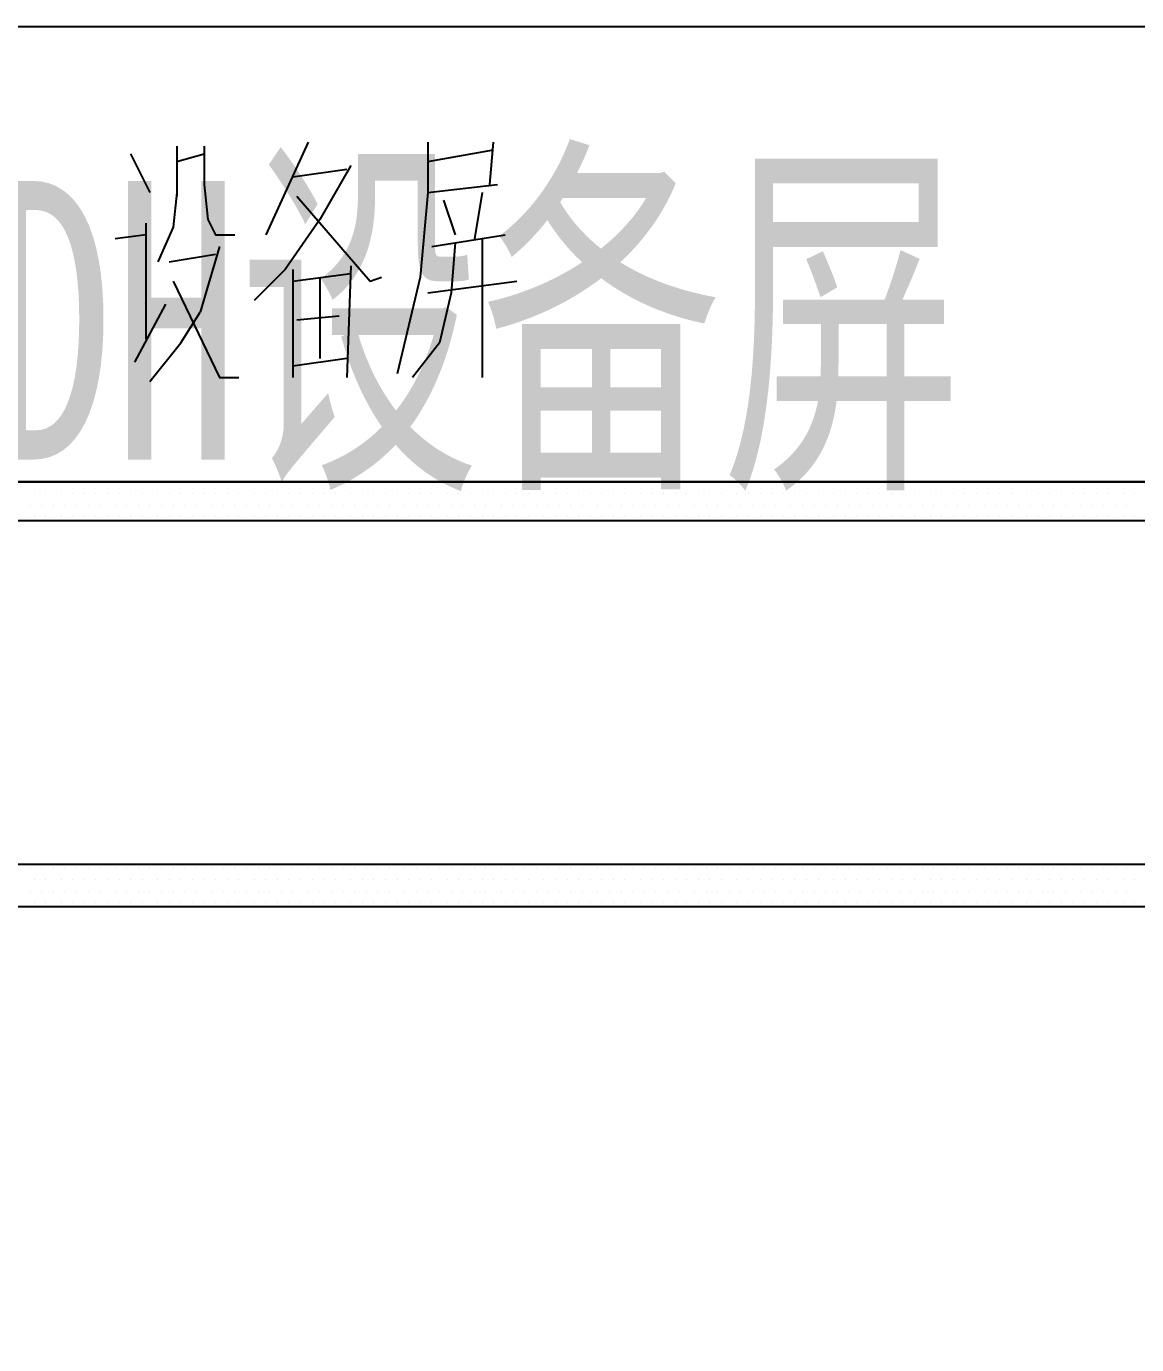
# Model space of a CAD drawing. Header units: metres. Extents: x 17 to 1264, y 17 to 859.
# Drawn here: x 194.83 to 236.23, y 711.58 to 760.75 of the extents above; entities that cross this region are included whole.
import ezdxf

# ---------------------------------------------------------------- set-up
doc = ezdxf.new("R2010")
doc.units = ezdxf.units.M
for name, color, linetype in [('LINES', 7, 'Continuous'), ('POLYLINES', 4, 'Continuous'), ('RECTS', 7, 'Continuous'), ('TEXTS', 3, 'Continuous')]:
    doc.layers.add(name, color=color, linetype=linetype)

msp = doc.modelspace()

# ---------------------------------------------------------------- linework, layer by layer
at = {"layer": 'LINES'}
for p, q in [((205.338, 756.432), (204.618, 754.848)), ((212.106, 754.848), (212.25, 756.432)), ((198.714, 756), (199.434, 754.56)), ((200.442, 756.288), (200.442, 754.416)), ((200.442, 755.712), (201.45, 756)), ((209.802, 755.712), (212.25, 756.144)), ((204.762, 755.136), (206.778, 755.424)), ((204.618, 754.848), (203.754, 752.976)), ((209.802, 754.56), (212.394, 754.848)), ((211.818, 754.56), (211.53, 752.832)), ((210.378, 754.272), (210.81, 752.976)), ((199.29, 749.088), (199.29, 753.408)), ((199.29, 752.976), (198.138, 752.832)), ((209.946, 752.544), (212.682, 752.976)), ((202.026, 752.544), (201.306, 750.096)), ((211.818, 752.832), (211.818, 747.648)), ((200.154, 751.968), (201.882, 752.256)), ((204.762, 751.68), (204.762, 747.648)), ((204.762, 751.248), (206.922, 751.536)), ((206.922, 751.824), (206.778, 747.648)), ((205.77, 751.392), (205.77, 748.368)), ((209.802, 750.816), (213.114, 751.248)), ((200.01, 750.384), (198.858, 748.224)), ((204.906, 749.808), (206.49, 749.952)), ((206.778, 748.368), (204.762, 748.08)), ((195.114, 743.328), (195.114, 743.328)), ((195.546, 743.328), (195.546, 743.328)), ((196.122, 743.328), (196.122, 743.328)), ((196.554, 743.328), (196.554, 743.328)), ((196.986, 743.328), (196.986, 743.328)), ((197.418, 743.328), (197.418, 743.328)), ((197.85, 743.328), (197.85, 743.328)), ((198.282, 743.328), (198.282, 743.328)), ((198.714, 743.328), (198.714, 743.328)), ((199.146, 743.328), (199.146, 743.328)), ((199.722, 743.328), (199.722, 743.328)), ((200.154, 743.328), (200.154, 743.328)), ((200.586, 743.328), (200.586, 743.328)), ((201.018, 743.328), (201.018, 743.328)), ((201.45, 743.328), (201.45, 743.328)), ((201.882, 743.328), (201.882, 743.328)), ((202.314, 743.328), (202.314, 743.328)), ((202.746, 743.328), (202.746, 743.328)), ((203.322, 743.328), (203.322, 743.328)), ((203.754, 743.328), (203.754, 743.328)), ((204.186, 743.328), (204.186, 743.328)), ((204.618, 743.328), (204.618, 743.328)), ((205.05, 743.328), (205.05, 743.328)), ((205.482, 743.328), (205.482, 743.328)), ((205.914, 743.328), (205.914, 743.328)), ((206.346, 743.328), (206.346, 743.328)), ((206.922, 743.328), (206.922, 743.328)), ((207.354, 743.328), (207.354, 743.328)), ((207.786, 743.328), (207.786, 743.328)), ((208.218, 743.328), (208.218, 743.328)), ((208.65, 743.328), (208.65, 743.328)), ((209.082, 743.328), (209.082, 743.328)), ((209.514, 743.328), (209.514, 743.328)), ((209.946, 743.328), (209.946, 743.328)), ((210.522, 743.328), (210.522, 743.328)), ((210.954, 743.328), (210.954, 743.328)), ((211.386, 743.328), (211.386, 743.328)), ((211.818, 743.328), (211.818, 743.328)), ((212.25, 743.328), (212.25, 743.328)), ((212.682, 743.328), (212.682, 743.328)), ((213.114, 743.328), (213.114, 743.328)), ((213.546, 743.328), (213.546, 743.328)), ((214.122, 743.328), (214.122, 743.328)), ((214.554, 743.328), (214.554, 743.328)), ((214.986, 743.328), (214.986, 743.328)), ((215.418, 743.328), (215.418, 743.328)), ((215.85, 743.328), (215.85, 743.328)), ((216.282, 743.328), (216.282, 743.328)), ((216.714, 743.328), (216.714, 743.328)), ((217.146, 743.328), (217.146, 743.328)), ((217.722, 743.328), (217.722, 743.328)), ((218.154, 743.328), (218.154, 743.328)), ((218.586, 743.328), (218.586, 743.328)), ((219.018, 743.328), (219.018, 743.328)), ((219.45, 743.328), (219.45, 743.328)), ((219.882, 743.328), (219.882, 743.328)), ((220.314, 743.328), (220.314, 743.328)), ((220.746, 743.328), (220.746, 743.328)), ((221.322, 743.328), (221.322, 743.328)), ((221.754, 743.328), (221.754, 743.328)), ((222.186, 743.328), (222.186, 743.328)), ((222.618, 743.328), (222.618, 743.328)), ((223.05, 743.328), (223.05, 743.328)), ((223.482, 743.328), (223.482, 743.328)), ((223.914, 743.328), (223.914, 743.328)), ((224.346, 743.328), (224.346, 743.328)), ((224.922, 743.328), (224.922, 743.328)), ((225.354, 743.328), (225.354, 743.328)), ((225.786, 743.328), (225.786, 743.328)), ((226.218, 743.328), (226.218, 743.328)), ((226.65, 743.328), (226.65, 743.328)), ((227.082, 743.328), (227.082, 743.328)), ((227.514, 743.328), (227.514, 743.328)), ((227.946, 743.328), (227.946, 743.328)), ((228.522, 743.328), (228.522, 743.328)), ((228.954, 743.328), (228.954, 743.328)), ((229.386, 743.328), (229.386, 743.328)), ((229.818, 743.328), (229.818, 743.328)), ((230.25, 743.328), (230.25, 743.328)), ((230.682, 743.328), (230.682, 743.328)), ((231.114, 743.328), (231.114, 743.328)), ((231.546, 743.328), (231.546, 743.328)), ((232.122, 743.328), (232.122, 743.328)), ((232.554, 743.328), (232.554, 743.328)), ((232.986, 743.328), (232.986, 743.328)), ((233.418, 743.328), (233.418, 743.328)), ((233.85, 743.328), (233.85, 743.328)), ((234.282, 743.328), (234.282, 743.328)), ((234.714, 743.328), (234.714, 743.328)), ((235.146, 743.328), (235.146, 743.328)), ((235.722, 743.328), (235.722, 743.328)), ((236.154, 743.328), (236.154, 743.328)), ((194.97, 742.896), (194.97, 742.896)), ((195.402, 742.896), (195.402, 742.896)), ((195.834, 742.896), (195.834, 742.896)), ((196.266, 742.896), (196.266, 742.896)), ((196.698, 742.896), (196.698, 742.896)), ((197.13, 742.896), (197.13, 742.896)), ((197.562, 742.896), (197.562, 742.896)), ((198.138, 742.896), (198.138, 742.896)), ((198.57, 742.896), (198.57, 742.896)), ((199.002, 742.896), (199.002, 742.896)), ((199.434, 742.896), (199.434, 742.896)), ((199.866, 742.896), (199.866, 742.896)), ((200.298, 742.896), (200.298, 742.896)), ((200.73, 742.896), (200.73, 742.896)), ((201.162, 742.896), (201.162, 742.896)), ((201.738, 742.896), (201.738, 742.896)), ((202.17, 742.896), (202.17, 742.896)), ((202.602, 742.896), (202.602, 742.896)), ((203.034, 742.896), (203.034, 742.896)), ((203.466, 742.896), (203.466, 742.896)), ((203.898, 742.896), (203.898, 742.896)), ((204.33, 742.896), (204.33, 742.896)), ((204.762, 742.896), (204.762, 742.896)), ((205.338, 742.896), (205.338, 742.896)), ((205.77, 742.896), (205.77, 742.896)), ((206.202, 742.896), (206.202, 742.896)), ((206.634, 742.896), (206.634, 742.896)), ((207.066, 742.896), (207.066, 742.896)), ((207.498, 742.896), (207.498, 742.896)), ((207.93, 742.896), (207.93, 742.896)), ((208.362, 742.896), (208.362, 742.896)), ((208.938, 742.896), (208.938, 742.896)), ((209.37, 742.896), (209.37, 742.896)), ((209.802, 742.896), (209.802, 742.896)), ((210.234, 742.896), (210.234, 742.896)), ((210.666, 742.896), (210.666, 742.896)), ((211.098, 742.896), (211.098, 742.896)), ((211.53, 742.896), (211.53, 742.896)), ((211.962, 742.896), (211.962, 742.896)), ((212.538, 742.896), (212.538, 742.896)), ((212.97, 742.896), (212.97, 742.896)), ((213.402, 742.896), (213.402, 742.896)), ((213.834, 742.896), (213.834, 742.896)), ((214.266, 742.896), (214.266, 742.896)), ((214.698, 742.896), (214.698, 742.896)), ((215.13, 742.896), (215.13, 742.896)), ((215.562, 742.896), (215.562, 742.896)), ((216.138, 742.896), (216.138, 742.896)), ((216.57, 742.896), (216.57, 742.896)), ((217.002, 742.896), (217.002, 742.896)), ((217.434, 742.896), (217.434, 742.896)), ((217.866, 742.896), (217.866, 742.896)), ((218.298, 742.896), (218.298, 742.896)), ((218.73, 742.896), (218.73, 742.896)), ((219.162, 742.896), (219.162, 742.896)), ((219.738, 742.896), (219.738, 742.896)), ((220.17, 742.896), (220.17, 742.896)), ((220.602, 742.896), (220.602, 742.896)), ((221.034, 742.896), (221.034, 742.896)), ((221.466, 742.896), (221.466, 742.896)), ((221.898, 742.896), (221.898, 742.896)), ((222.33, 742.896), (222.33, 742.896)), ((222.762, 742.896), (222.762, 742.896)), ((223.338, 742.896), (223.338, 742.896)), ((223.77, 742.896), (223.77, 742.896)), ((224.202, 742.896), (224.202, 742.896)), ((224.634, 742.896), (224.634, 742.896)), ((225.066, 742.896), (225.066, 742.896)), ((225.498, 742.896), (225.498, 742.896)), ((225.93, 742.896), (225.93, 742.896)), ((226.362, 742.896), (226.362, 742.896)), ((226.938, 742.896), (226.938, 742.896)), ((227.37, 742.896), (227.37, 742.896)), ((227.802, 742.896), (227.802, 742.896)), ((228.234, 742.896), (228.234, 742.896)), ((228.666, 742.896), (228.666, 742.896)), ((229.098, 742.896), (229.098, 742.896)), ((229.53, 742.896), (229.53, 742.896)), ((229.962, 742.896), (229.962, 742.896)), ((230.538, 742.896), (230.538, 742.896)), ((230.97, 742.896), (230.97, 742.896)), ((231.402, 742.896), (231.402, 742.896)), ((231.834, 742.896), (231.834, 742.896)), ((232.266, 742.896), (232.266, 742.896)), ((232.698, 742.896), (232.698, 742.896)), ((233.13, 742.896), (233.13, 742.896)), ((233.562, 742.896), (233.562, 742.896)), ((234.138, 742.896), (234.138, 742.896)), ((234.57, 742.896), (234.57, 742.896)), ((235.002, 742.896), (235.002, 742.896)), ((235.434, 742.896), (235.434, 742.896)), ((235.866, 742.896), (235.866, 742.896)), ((195.114, 742.464), (195.114, 742.464)), ((195.546, 742.464), (195.546, 742.464)), ((196.122, 742.464), (196.122, 742.464)), ((196.554, 742.464), (196.554, 742.464)), ((196.986, 742.464), (196.986, 742.464)), ((197.418, 742.464), (197.418, 742.464)), ((197.85, 742.464), (197.85, 742.464)), ((198.282, 742.464), (198.282, 742.464)), ((198.714, 742.464), (198.714, 742.464)), ((199.146, 742.464), (199.146, 742.464)), ((199.722, 742.464), (199.722, 742.464)), ((200.154, 742.464), (200.154, 742.464)), ((200.586, 742.464), (200.586, 742.464)), ((201.018, 742.464), (201.018, 742.464)), ((201.45, 742.464), (201.45, 742.464)), ((201.882, 742.464), (201.882, 742.464)), ((202.314, 742.464), (202.314, 742.464)), ((202.746, 742.464), (202.746, 742.464)), ((203.322, 742.464), (203.322, 742.464)), ((203.754, 742.464), (203.754, 742.464)), ((204.186, 742.464), (204.186, 742.464)), ((204.618, 742.464), (204.618, 742.464)), ((205.05, 742.464), (205.05, 742.464)), ((205.482, 742.464), (205.482, 742.464)), ((205.914, 742.464), (205.914, 742.464)), ((206.346, 742.464), (206.346, 742.464)), ((206.922, 742.464), (206.922, 742.464)), ((207.354, 742.464), (207.354, 742.464)), ((207.786, 742.464), (207.786, 742.464)), ((208.218, 742.464), (208.218, 742.464)), ((208.65, 742.464), (208.65, 742.464)), ((209.082, 742.464), (209.082, 742.464)), ((209.514, 742.464), (209.514, 742.464)), ((209.946, 742.464), (209.946, 742.464)), ((210.522, 742.464), (210.522, 742.464)), ((210.954, 742.464), (210.954, 742.464)), ((211.386, 742.464), (211.386, 742.464)), ((211.818, 742.464), (211.818, 742.464)), ((212.25, 742.464), (212.25, 742.464)), ((212.682, 742.464), (212.682, 742.464)), ((213.114, 742.464), (213.114, 742.464)), ((213.546, 742.464), (213.546, 742.464)), ((214.122, 742.464), (214.122, 742.464)), ((214.554, 742.464), (214.554, 742.464)), ((214.986, 742.464), (214.986, 742.464)), ((215.418, 742.464), (215.418, 742.464)), ((215.85, 742.464), (215.85, 742.464)), ((216.282, 742.464), (216.282, 742.464)), ((216.714, 742.464), (216.714, 742.464)), ((217.146, 742.464), (217.146, 742.464)), ((217.722, 742.464), (217.722, 742.464)), ((218.154, 742.464), (218.154, 742.464)), ((218.586, 742.464), (218.586, 742.464)), ((219.018, 742.464), (219.018, 742.464)), ((219.45, 742.464), (219.45, 742.464)), ((219.882, 742.464), (219.882, 742.464)), ((220.314, 742.464), (220.314, 742.464)), ((220.746, 742.464), (220.746, 742.464)), ((221.322, 742.464), (221.322, 742.464)), ((221.754, 742.464), (221.754, 742.464)), ((222.186, 742.464), (222.186, 742.464)), ((222.618, 742.464), (222.618, 742.464)), ((223.05, 742.464), (223.05, 742.464)), ((223.482, 742.464), (223.482, 742.464)), ((223.914, 742.464), (223.914, 742.464)), ((224.346, 742.464), (224.346, 742.464)), ((224.922, 742.464), (224.922, 742.464)), ((225.354, 742.464), (225.354, 742.464)), ((225.786, 742.464), (225.786, 742.464)), ((226.218, 742.464), (226.218, 742.464)), ((226.65, 742.464), (226.65, 742.464)), ((227.082, 742.464), (227.082, 742.464)), ((227.514, 742.464), (227.514, 742.464)), ((227.946, 742.464), (227.946, 742.464)), ((228.522, 742.464), (228.522, 742.464)), ((228.954, 742.464), (228.954, 742.464)), ((229.386, 742.464), (229.386, 742.464)), ((229.818, 742.464), (229.818, 742.464)), ((230.25, 742.464), (230.25, 742.464)), ((230.682, 742.464), (230.682, 742.464)), ((231.114, 742.464), (231.114, 742.464)), ((231.546, 742.464), (231.546, 742.464)), ((232.122, 742.464), (232.122, 742.464)), ((232.554, 742.464), (232.554, 742.464)), ((232.986, 742.464), (232.986, 742.464)), ((233.418, 742.464), (233.418, 742.464)), ((233.85, 742.464), (233.85, 742.464)), ((234.282, 742.464), (234.282, 742.464)), ((234.714, 742.464), (234.714, 742.464)), ((235.146, 742.464), (235.146, 742.464)), ((235.722, 742.464), (235.722, 742.464)), ((236.154, 742.464), (236.154, 742.464)), ((194.97, 729.36), (194.97, 729.36)), ((195.402, 729.36), (195.402, 729.36)), ((195.834, 729.36), (195.834, 729.36)), ((196.266, 729.36), (196.266, 729.36)), ((196.698, 729.36), (196.698, 729.36)), ((197.13, 729.36), (197.13, 729.36)), ((197.562, 729.36), (197.562, 729.36)), ((198.138, 729.36), (198.138, 729.36)), ((198.57, 729.36), (198.57, 729.36)), ((199.002, 729.36), (199.002, 729.36)), ((199.434, 729.36), (199.434, 729.36)), ((199.866, 729.36), (199.866, 729.36)), ((200.298, 729.36), (200.298, 729.36)), ((200.73, 729.36), (200.73, 729.36)), ((201.162, 729.36), (201.162, 729.36)), ((201.738, 729.36), (201.738, 729.36)), ((202.17, 729.36), (202.17, 729.36)), ((202.602, 729.36), (202.602, 729.36)), ((203.034, 729.36), (203.034, 729.36)), ((203.466, 729.36), (203.466, 729.36)), ((203.898, 729.36), (203.898, 729.36)), ((204.33, 729.36), (204.33, 729.36)), ((204.762, 729.36), (204.762, 729.36)), ((205.338, 729.36), (205.338, 729.36)), ((205.77, 729.36), (205.77, 729.36)), ((206.202, 729.36), (206.202, 729.36)), ((206.634, 729.36), (206.634, 729.36)), ((207.066, 729.36), (207.066, 729.36)), ((207.498, 729.36), (207.498, 729.36)), ((207.93, 729.36), (207.93, 729.36)), ((208.362, 729.36), (208.362, 729.36)), ((208.938, 729.36), (208.938, 729.36)), ((209.37, 729.36), (209.37, 729.36)), ((209.802, 729.36), (209.802, 729.36)), ((210.234, 729.36), (210.234, 729.36)), ((210.666, 729.36), (210.666, 729.36)), ((211.098, 729.36), (211.098, 729.36)), ((211.53, 729.36), (211.53, 729.36)), ((211.962, 729.36), (211.962, 729.36)), ((212.538, 729.36), (212.538, 729.36)), ((212.97, 729.36), (212.97, 729.36)), ((213.402, 729.36), (213.402, 729.36)), ((213.834, 729.36), (213.834, 729.36)), ((214.266, 729.36), (214.266, 729.36)), ((214.698, 729.36), (214.698, 729.36)), ((215.13, 729.36), (215.13, 729.36)), ((215.562, 729.36), (215.562, 729.36)), ((216.138, 729.36), (216.138, 729.36)), ((216.57, 729.36), (216.57, 729.36)), ((217.002, 729.36), (217.002, 729.36)), ((217.434, 729.36), (217.434, 729.36)), ((217.866, 729.36), (217.866, 729.36)), ((218.298, 729.36), (218.298, 729.36)), ((218.73, 729.36), (218.73, 729.36)), ((219.162, 729.36), (219.162, 729.36)), ((219.738, 729.36), (219.738, 729.36)), ((220.17, 729.36), (220.17, 729.36)), ((220.602, 729.36), (220.602, 729.36)), ((221.034, 729.36), (221.034, 729.36)), ((221.466, 729.36), (221.466, 729.36)), ((221.898, 729.36), (221.898, 729.36)), ((222.33, 729.36), (222.33, 729.36)), ((222.762, 729.36), (222.762, 729.36)), ((223.338, 729.36), (223.338, 729.36)), ((223.77, 729.36), (223.77, 729.36)), ((224.202, 729.36), (224.202, 729.36)), ((224.634, 729.36), (224.634, 729.36)), ((225.066, 729.36), (225.066, 729.36)), ((225.498, 729.36), (225.498, 729.36)), ((225.93, 729.36), (225.93, 729.36)), ((226.362, 729.36), (226.362, 729.36)), ((226.938, 729.36), (226.938, 729.36)), ((227.37, 729.36), (227.37, 729.36)), ((227.802, 729.36), (227.802, 729.36)), ((228.234, 729.36), (228.234, 729.36)), ((228.666, 729.36), (228.666, 729.36)), ((229.098, 729.36), (229.098, 729.36)), ((229.53, 729.36), (229.53, 729.36)), ((229.962, 729.36), (229.962, 729.36)), ((230.538, 729.36), (230.538, 729.36)), ((230.97, 729.36), (230.97, 729.36)), ((231.402, 729.36), (231.402, 729.36)), ((231.834, 729.36), (231.834, 729.36)), ((232.266, 729.36), (232.266, 729.36)), ((232.698, 729.36), (232.698, 729.36)), ((233.13, 729.36), (233.13, 729.36)), ((233.562, 729.36), (233.562, 729.36)), ((234.138, 729.36), (234.138, 729.36)), ((234.57, 729.36), (234.57, 729.36)), ((235.002, 729.36), (235.002, 729.36)), ((235.434, 729.36), (235.434, 729.36)), ((235.866, 729.36), (235.866, 729.36)), ((195.114, 728.928), (195.114, 728.928)), ((195.546, 728.928), (195.546, 728.928)), ((196.122, 728.928), (196.122, 728.928)), ((196.554, 728.928), (196.554, 728.928)), ((196.986, 728.928), (196.986, 728.928)), ((197.418, 728.928), (197.418, 728.928)), ((197.85, 728.928), (197.85, 728.928)), ((198.282, 728.928), (198.282, 728.928)), ((198.714, 728.928), (198.714, 728.928)), ((199.146, 728.928), (199.146, 728.928)), ((199.722, 728.928), (199.722, 728.928)), ((200.154, 728.928), (200.154, 728.928)), ((200.586, 728.928), (200.586, 728.928)), ((201.018, 728.928), (201.018, 728.928)), ((201.45, 728.928), (201.45, 728.928)), ((201.882, 728.928), (201.882, 728.928)), ((202.314, 728.928), (202.314, 728.928)), ((202.746, 728.928), (202.746, 728.928)), ((203.322, 728.928), (203.322, 728.928)), ((203.754, 728.928), (203.754, 728.928)), ((204.186, 728.928), (204.186, 728.928)), ((204.618, 728.928), (204.618, 728.928)), ((205.05, 728.928), (205.05, 728.928)), ((205.482, 728.928), (205.482, 728.928)), ((205.914, 728.928), (205.914, 728.928)), ((206.346, 728.928), (206.346, 728.928)), ((206.922, 728.928), (206.922, 728.928)), ((207.354, 728.928), (207.354, 728.928)), ((207.786, 728.928), (207.786, 728.928)), ((208.218, 728.928), (208.218, 728.928)), ((208.65, 728.928), (208.65, 728.928)), ((209.082, 728.928), (209.082, 728.928)), ((209.514, 728.928), (209.514, 728.928)), ((209.946, 728.928), (209.946, 728.928)), ((210.522, 728.928), (210.522, 728.928)), ((210.954, 728.928), (210.954, 728.928)), ((211.386, 728.928), (211.386, 728.928)), ((211.818, 728.928), (211.818, 728.928)), ((212.25, 728.928), (212.25, 728.928)), ((212.682, 728.928), (212.682, 728.928)), ((213.114, 728.928), (213.114, 728.928)), ((213.546, 728.928), (213.546, 728.928)), ((214.122, 728.928), (214.122, 728.928)), ((214.554, 728.928), (214.554, 728.928)), ((214.986, 728.928), (214.986, 728.928)), ((215.418, 728.928), (215.418, 728.928)), ((215.85, 728.928), (215.85, 728.928)), ((216.282, 728.928), (216.282, 728.928)), ((216.714, 728.928), (216.714, 728.928)), ((217.146, 728.928), (217.146, 728.928)), ((217.722, 728.928), (217.722, 728.928)), ((218.154, 728.928), (218.154, 728.928)), ((218.586, 728.928), (218.586, 728.928)), ((219.018, 728.928), (219.018, 728.928)), ((219.45, 728.928), (219.45, 728.928)), ((219.882, 728.928), (219.882, 728.928)), ((220.314, 728.928), (220.314, 728.928)), ((220.746, 728.928), (220.746, 728.928)), ((221.322, 728.928), (221.322, 728.928)), ((221.754, 728.928), (221.754, 728.928)), ((222.186, 728.928), (222.186, 728.928)), ((222.618, 728.928), (222.618, 728.928)), ((223.05, 728.928), (223.05, 728.928)), ((223.482, 728.928), (223.482, 728.928)), ((223.914, 728.928), (223.914, 728.928)), ((224.346, 728.928), (224.346, 728.928)), ((224.922, 728.928), (224.922, 728.928)), ((225.354, 728.928), (225.354, 728.928)), ((225.786, 728.928), (225.786, 728.928)), ((226.218, 728.928), (226.218, 728.928)), ((226.65, 728.928), (226.65, 728.928)), ((227.082, 728.928), (227.082, 728.928)), ((227.514, 728.928), (227.514, 728.928)), ((227.946, 728.928), (227.946, 728.928)), ((228.522, 728.928), (228.522, 728.928)), ((228.954, 728.928), (228.954, 728.928)), ((229.386, 728.928), (229.386, 728.928)), ((229.818, 728.928), (229.818, 728.928)), ((230.25, 728.928), (230.25, 728.928)), ((230.682, 728.928), (230.682, 728.928)), ((231.114, 728.928), (231.114, 728.928)), ((231.546, 728.928), (231.546, 728.928)), ((232.122, 728.928), (232.122, 728.928)), ((232.554, 728.928), (232.554, 728.928)), ((232.986, 728.928), (232.986, 728.928)), ((233.418, 728.928), (233.418, 728.928)), ((233.85, 728.928), (233.85, 728.928)), ((234.282, 728.928), (234.282, 728.928)), ((234.714, 728.928), (234.714, 728.928)), ((235.146, 728.928), (235.146, 728.928)), ((235.722, 728.928), (235.722, 728.928)), ((236.154, 728.928), (236.154, 728.928)), ((194.97, 728.496), (194.97, 728.496)), ((195.402, 728.496), (195.402, 728.496)), ((195.834, 728.496), (195.834, 728.496)), ((196.266, 728.496), (196.266, 728.496)), ((196.698, 728.496), (196.698, 728.496)), ((197.13, 728.496), (197.13, 728.496)), ((197.562, 728.496), (197.562, 728.496)), ((198.138, 728.496), (198.138, 728.496)), ((198.57, 728.496), (198.57, 728.496)), ((199.002, 728.496), (199.002, 728.496)), ((199.434, 728.496), (199.434, 728.496)), ((199.866, 728.496), (199.866, 728.496)), ((200.298, 728.496), (200.298, 728.496)), ((200.73, 728.496), (200.73, 728.496)), ((201.162, 728.496), (201.162, 728.496)), ((201.738, 728.496), (201.738, 728.496)), ((202.17, 728.496), (202.17, 728.496)), ((202.602, 728.496), (202.602, 728.496)), ((203.034, 728.496), (203.034, 728.496)), ((203.466, 728.496), (203.466, 728.496)), ((203.898, 728.496), (203.898, 728.496)), ((204.33, 728.496), (204.33, 728.496)), ((204.762, 728.496), (204.762, 728.496)), ((205.338, 728.496), (205.338, 728.496)), ((205.77, 728.496), (205.77, 728.496)), ((206.202, 728.496), (206.202, 728.496)), ((206.634, 728.496), (206.634, 728.496)), ((207.066, 728.496), (207.066, 728.496)), ((207.498, 728.496), (207.498, 728.496)), ((207.93, 728.496), (207.93, 728.496)), ((208.362, 728.496), (208.362, 728.496)), ((208.938, 728.496), (208.938, 728.496)), ((209.37, 728.496), (209.37, 728.496)), ((209.802, 728.496), (209.802, 728.496)), ((210.234, 728.496), (210.234, 728.496)), ((210.666, 728.496), (210.666, 728.496)), ((211.098, 728.496), (211.098, 728.496)), ((211.53, 728.496), (211.53, 728.496)), ((211.962, 728.496), (211.962, 728.496)), ((212.538, 728.496), (212.538, 728.496)), ((212.97, 728.496), (212.97, 728.496)), ((213.402, 728.496), (213.402, 728.496)), ((213.834, 728.496), (213.834, 728.496)), ((214.266, 728.496), (214.266, 728.496)), ((214.698, 728.496), (214.698, 728.496)), ((215.13, 728.496), (215.13, 728.496)), ((215.562, 728.496), (215.562, 728.496)), ((216.138, 728.496), (216.138, 728.496)), ((216.57, 728.496), (216.57, 728.496)), ((217.002, 728.496), (217.002, 728.496)), ((217.434, 728.496), (217.434, 728.496)), ((217.866, 728.496), (217.866, 728.496)), ((218.298, 728.496), (218.298, 728.496)), ((218.73, 728.496), (218.73, 728.496)), ((219.162, 728.496), (219.162, 728.496)), ((219.738, 728.496), (219.738, 728.496)), ((220.17, 728.496), (220.17, 728.496)), ((220.602, 728.496), (220.602, 728.496)), ((221.034, 728.496), (221.034, 728.496)), ((221.466, 728.496), (221.466, 728.496)), ((221.898, 728.496), (221.898, 728.496)), ((222.33, 728.496), (222.33, 728.496)), ((222.762, 728.496), (222.762, 728.496)), ((223.338, 728.496), (223.338, 728.496)), ((223.77, 728.496), (223.77, 728.496)), ((224.202, 728.496), (224.202, 728.496)), ((224.634, 728.496), (224.634, 728.496)), ((225.066, 728.496), (225.066, 728.496)), ((225.498, 728.496), (225.498, 728.496)), ((225.93, 728.496), (225.93, 728.496)), ((226.362, 728.496), (226.362, 728.496)), ((226.938, 728.496), (226.938, 728.496)), ((227.37, 728.496), (227.37, 728.496)), ((227.802, 728.496), (227.802, 728.496)), ((228.234, 728.496), (228.234, 728.496)), ((228.666, 728.496), (228.666, 728.496)), ((229.098, 728.496), (229.098, 728.496)), ((229.53, 728.496), (229.53, 728.496)), ((229.962, 728.496), (229.962, 728.496)), ((230.538, 728.496), (230.538, 728.496)), ((230.97, 728.496), (230.97, 728.496)), ((231.402, 728.496), (231.402, 728.496)), ((231.834, 728.496), (231.834, 728.496)), ((232.266, 728.496), (232.266, 728.496)), ((232.698, 728.496), (232.698, 728.496)), ((233.13, 728.496), (233.13, 728.496)), ((233.562, 728.496), (233.562, 728.496)), ((234.138, 728.496), (234.138, 728.496)), ((234.57, 728.496), (234.57, 728.496)), ((235.002, 728.496), (235.002, 728.496)), ((235.434, 728.496), (235.434, 728.496)), ((235.866, 728.496), (235.866, 728.496)), ((116.202, 727.92), (262.794, 727.92)), ((195.114, 728.064), (195.114, 728.064)), ((195.546, 728.064), (195.546, 728.064)), ((196.122, 728.064), (196.122, 728.064)), ((196.554, 728.064), (196.554, 728.064)), ((196.986, 728.064), (196.986, 728.064)), ((197.418, 728.064), (197.418, 728.064)), ((197.85, 728.064), (197.85, 728.064)), ((198.282, 728.064), (198.282, 728.064)), ((198.714, 728.064), (198.714, 728.064)), ((199.146, 728.064), (199.146, 728.064)), ((199.722, 728.064), (199.722, 728.064)), ((200.154, 728.064), (200.154, 728.064)), ((200.586, 728.064), (200.586, 728.064)), ((201.018, 728.064), (201.018, 728.064)), ((201.45, 728.064), (201.45, 728.064)), ((201.882, 728.064), (201.882, 728.064)), ((202.314, 728.064), (202.314, 728.064)), ((202.746, 728.064), (202.746, 728.064)), ((203.322, 728.064), (203.322, 728.064)), ((203.754, 728.064), (203.754, 728.064)), ((204.186, 728.064), (204.186, 728.064)), ((204.618, 728.064), (204.618, 728.064)), ((205.05, 728.064), (205.05, 728.064)), ((205.482, 728.064), (205.482, 728.064)), ((205.914, 728.064), (205.914, 728.064)), ((206.346, 728.064), (206.346, 728.064)), ((206.922, 728.064), (206.922, 728.064)), ((207.354, 728.064), (207.354, 728.064)), ((207.786, 728.064), (207.786, 728.064)), ((208.218, 728.064), (208.218, 728.064)), ((208.65, 728.064), (208.65, 728.064)), ((209.082, 728.064), (209.082, 728.064)), ((209.514, 728.064), (209.514, 728.064)), ((209.946, 728.064), (209.946, 728.064)), ((210.522, 728.064), (210.522, 728.064)), ((210.954, 728.064), (210.954, 728.064)), ((211.386, 728.064), (211.386, 728.064)), ((211.818, 728.064), (211.818, 728.064)), ((212.25, 728.064), (212.25, 728.064)), ((212.682, 728.064), (212.682, 728.064)), ((213.114, 728.064), (213.114, 728.064)), ((213.546, 728.064), (213.546, 728.064)), ((214.122, 728.064), (214.122, 728.064)), ((214.554, 728.064), (214.554, 728.064)), ((214.986, 728.064), (214.986, 728.064)), ((215.418, 728.064), (215.418, 728.064)), ((215.85, 728.064), (215.85, 728.064)), ((216.282, 728.064), (216.282, 728.064)), ((216.714, 728.064), (216.714, 728.064)), ((217.146, 728.064), (217.146, 728.064)), ((217.722, 728.064), (217.722, 728.064)), ((218.154, 728.064), (218.154, 728.064)), ((218.586, 728.064), (218.586, 728.064)), ((219.018, 728.064), (219.018, 728.064)), ((219.45, 728.064), (219.45, 728.064)), ((219.882, 728.064), (219.882, 728.064)), ((220.314, 728.064), (220.314, 728.064)), ((220.746, 728.064), (220.746, 728.064)), ((221.322, 728.064), (221.322, 728.064)), ((221.754, 728.064), (221.754, 728.064)), ((222.186, 728.064), (222.186, 728.064)), ((222.618, 728.064), (222.618, 728.064)), ((223.05, 728.064), (223.05, 728.064)), ((223.482, 728.064), (223.482, 728.064)), ((223.914, 728.064), (223.914, 728.064)), ((224.346, 728.064), (224.346, 728.064)), ((224.922, 728.064), (224.922, 728.064)), ((225.354, 728.064), (225.354, 728.064)), ((225.786, 728.064), (225.786, 728.064)), ((226.218, 728.064), (226.218, 728.064)), ((226.65, 728.064), (226.65, 728.064)), ((227.082, 728.064), (227.082, 728.064)), ((227.514, 728.064), (227.514, 728.064)), ((227.946, 728.064), (227.946, 728.064)), ((228.522, 728.064), (228.522, 728.064)), ((228.954, 728.064), (228.954, 728.064)), ((229.386, 728.064), (229.386, 728.064)), ((229.818, 728.064), (229.818, 728.064)), ((230.25, 728.064), (230.25, 728.064)), ((230.682, 728.064), (230.682, 728.064)), ((231.114, 728.064), (231.114, 728.064)), ((231.546, 728.064), (231.546, 728.064)), ((232.122, 728.064), (232.122, 728.064)), ((232.554, 728.064), (232.554, 728.064)), ((232.986, 728.064), (232.986, 728.064)), ((233.418, 728.064), (233.418, 728.064)), ((233.85, 728.064), (233.85, 728.064)), ((234.282, 728.064), (234.282, 728.064)), ((234.714, 728.064), (234.714, 728.064)), ((235.146, 728.064), (235.146, 728.064)), ((235.722, 728.064), (235.722, 728.064)), ((236.154, 728.064), (236.154, 728.064))]:
    msp.add_line(p, q, dxfattribs=at)
at = {"layer": 'POLYLINES'}
for points in [[(209.802, 756.432), (209.802, 754.56), (209.514, 751.392), (208.65, 747.792)], [(201.45, 756.288), (201.45, 754.848), (201.594, 753.552), (201.882, 752.976), (202.602, 752.976)], [(206.922, 755.568), (205.77, 753.552), (204.474, 751.68), (203.322, 750.528)], [(200.442, 754.56), (200.298, 753.264), (199.722, 751.968)], [(204.906, 754.416), (207.642, 751.248), (208.074, 751.392)], [(210.81, 752.688), (210.666, 750.816), (210.234, 748.944), (209.226, 747.648)], [(200.298, 751.248), (202.026, 747.648), (202.746, 747.648)], [(199.434, 747.504), (200.586, 748.944), (201.306, 750.096)]]:
    msp.add_lwpolyline(points, dxfattribs=at)
at = {"layer": 'RECTS'}
for points in [[(107.562, 760.752), (277.77, 760.752), (277.77, 743.76), (107.562, 743.76)], [(107.562, 743.76), (277.77, 743.76), (277.77, 120.096), (107.562, 120.096)], [(109.002, 742.32), (276.33, 742.32), (276.33, 121.536), (109.002, 121.536)], [(114.762, 729.504), (270.57, 729.504), (270.57, 131.184), (114.762, 131.184)], [(116.202, 727.92), (269.274, 727.92), (269.274, 132.48), (116.202, 132.48)]]:
    msp.add_lwpolyline(points, dxfattribs=at)

# ---------------------------------------------------------------- texts
at = {"layer": 'TEXTS', "width": 0.666094}
msp.add_text('省网中兴SDH设备屏', height=10.395, dxfattribs=at).set_placement((152.634, 744.593))

doc.saveas('drawing.dxf')
